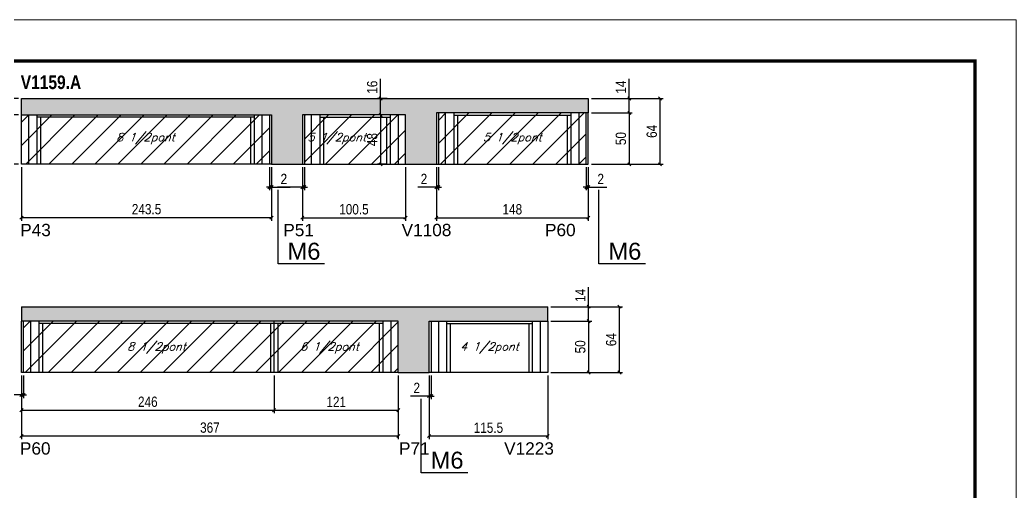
# Model space of a CAD drawing. Extents: x 3309 to 9563, y -2522 to 14608.
# Drawn here: x 3824 to 4794, y 3811 to 4271 of the extents above; entities that cross this region are included whole.
import ezdxf

# ---------------------------------------------------------------- set-up
doc = ezdxf.new("R2010")
doc.units = 0
doc.linetypes.add('DASHED', pattern=[0.75, 0.5, -0.25])
for name, color, linetype in [('5', 5, 'Continuous'), ('COTA', 241, 'Continuous'), ('NOMENCLATURA', 7, 'Continuous'), ('Painéis', 200, 'Continuous'), ('SARR_2.2x7', 40, 'Continuous'), ('SARR_3.5x7', 81, 'Continuous'), ('texto', 7, 'Continuous')]:
    doc.layers.add(name, color=color, linetype=linetype)
for name, color, linetype, lineweight in [('Folhas', 255, 'Continuous', 9), ('Hachura', 251, 'Continuous', 9), ('SARRAFO DE PRESSAO', 251, 'DASHED', 9)]:
    doc.layers.add(name, color=color, linetype=linetype, lineweight=lineweight)
doc.styles.add('COTA TECNICA', font='techl___.ttf', dxfattribs={"height": 10})
doc.styles.add('Romans', font='romans.shx')
doc.styles.get("Standard").update_dxf_attribs({"font": 'arial.ttf'})
doc.styles.add('TECNICA', font='techb___.ttf', dxfattribs={"height": 10})
doc.dimstyles.new('PAINEL', dxfattribs={"dimtxt": 10, "dimasz": 3, "dimexe": 3, "dimexo": 3, "dimgap": 3, "dimtad": 1, "dimdec": 1, "dimzin": 12, "dimdsep": 46, "dimtxsty": 'COTA TECNICA', "dimblk1": 'OBLIQUE', "dimblk2": 'OBLIQUE', "dimsah": 1, "dimcen": 0.9, "dimclrd": 4, "dimclre": 4, "dimclrt": 240, "dimadec": 1, "dimazin": 3, "dimtfac": 1, "dimtdec": 1, "dimtmove": 0, "dimatfit": 3, "dimfxl": 1, "dimtolj": 1, "dimtzin": 12, "dimarcsym": 0})
pattern_1 = [(50, (-4704.324, -1148.575), (5.46554, -0.4781726), [0.5715, -6.2865]), (355, (-4704.324, -1148.575), (-1.0573026, 5.7317054), [0.4572, -5.0292175]), (100.451445, (-4703.8687, -1148.615), (4.4082374, 5.2535326), [0.4857003, -5.3427073]), (46.1842, (-4704.324, -1147.051), (8.1323712, -1.26127), [0.85725, -9.42975]), (96.63556, (-4703.6464, -1147.156), (7.122124, 7.422784), [0.728551, -8.014068]), (351.18415, (-4704.324, -1147.051), (7.122124, 7.422784), [0.685799, -7.543792]), (21, (-4703.562, -1147.432), (4.5484317, -3.067956), [0.5715, -6.2865]), (326, (-4703.562, -1147.432), (1.854061, 5.525639), [0.4572, -5.0292]), (71.451445, (-4703.183, -1147.688), (6.4024926, 2.457683), [0.4857003, -5.342698]), (37.5, (-4704.3241, -1148.5751), (0.0926581, 2.53665117), [0, -4.96824, 0, -5.1054, 0, -5.04825]), (7.5, (-4704.3241, -1148.575), (2.0045899, 3.00541724), [0, -2.91084, 0, -4.85394, 0, -1.92405]), (327.5, (-4706.0234, -1148.5751), (4.06771786, -0.17186232), [0, -1.905, 0, -5.9436, 0, -7.8867]), (317.5, (-4706.7854, -1148.575), (4.4438754, 0.7627947), [0, -2.4765, 0, -3.94716, 0, -5.6007])]
pattern_2 = [(45, (-4704.324, -1148.575), (-11.22532, 11.22532), [])]

# ---------------------------------------------------------------- blocks, each defined once
blk = doc.blocks.new('9999999999')
at = {"layer": 'Folhas'}
blk.add_lwpolyline([(98138.98, 34190.21), (99623.98, 34190.21), (99623.98, 35240.21), (98138.98, 35240.21)], close=True, dxfattribs=at)
at = {"layer": 'Folhas', "color": 30, "const_width": 3}
blk.add_lwpolyline([(98213.98, 34230.21), (99583.98, 34230.21), (99583.98, 35200.21), (98213.98, 35200.21)], close=True, dxfattribs=at)
blk = doc.blocks.new('_Oblique')
at = {"color": 0, "linetype": 'ByBlock', "lineweight": -2}
blk.add_line((-0.5, -0.5), (0.5, 0.5), dxfattribs=at)
blk = doc.blocks.new('*D865')
at = {"layer": 'COTA', "color": 4, "lineweight": -2, "transparency": 16777216}
for p, q in [((3825.77, 4127.23), (3825.77, 4075.24)), ((4069.27, 4127.23), (4069.27, 4075.24)), ((4069.27, 4078.24), (3825.77, 4078.24))]:
    blk.add_line(p, q, dxfattribs=at)
at = {"layer": 'Defpoints', "color": 0, "transparency": 16777216}
for p in [(3825.77, 4130.23), (4069.27, 4130.23), (3825.77, 4078.24)]:
    blk.add_point(p, dxfattribs=at)
at = {"layer": 'COTA', "color": 4, "lineweight": -2, "transparency": 16777216, "xscale": 3, "yscale": 3, "zscale": 3, "rotation": 180}
blk.add_blockref('_Oblique', (3825.77, 4078.24), dxfattribs=at)
at = {"layer": 'COTA', "color": 4, "lineweight": -2, "transparency": 16777216, "xscale": 3, "yscale": 3, "zscale": 3}
blk.add_blockref('_Oblique', (4069.27, 4078.24), dxfattribs=at)
at = {"layer": 'COTA', "color": 240, "transparency": 16777216, "insert": (3947.52, 4086.46), "char_height": 10, "attachment_point": 5, "style": 'COTA TECNICA'}
blk.add_mtext('\\A1;243.5', dxfattribs=at)
blk = doc.blocks.new('*D866')
at = {"layer": 'COTA', "color": 4, "lineweight": -2, "transparency": 16777216}
for p, q in [((4067.27, 4127.23), (4067.27, 4104.91)), ((4069.27, 4127.23), (4069.27, 4104.91)), ((4067.27, 4107.91), (4064.27, 4107.91)), ((4067.27, 4107.91), (4069.27, 4107.91)), ((4069.27, 4107.91), (4087.38, 4107.91))]:
    blk.add_line(p, q, dxfattribs=at)
at = {"layer": 'Defpoints', "color": 0, "transparency": 16777216}
for p in [(4067.27, 4130.23), (4069.27, 4130.23), (4069.27, 4107.91)]:
    blk.add_point(p, dxfattribs=at)
at = {"layer": 'COTA', "color": 4, "lineweight": -2, "transparency": 16777216, "xscale": 3, "yscale": 3, "zscale": 3}
blk.add_blockref('_Oblique', (4067.27, 4107.91), dxfattribs=at)
at = {"layer": 'COTA', "color": 4, "lineweight": -2, "transparency": 16777216, "xscale": 3, "yscale": 3, "zscale": 3, "rotation": 180}
blk.add_blockref('_Oblique', (4069.27, 4107.91), dxfattribs=at)
at = {"layer": 'COTA', "color": 240, "transparency": 16777216, "insert": (4081.33, 4115.91), "char_height": 10, "attachment_point": 5, "style": 'COTA TECNICA'}
blk.add_mtext('\\A1;2', dxfattribs=at)
blk = doc.blocks.new('*D867')
at = {"layer": 'COTA', "color": 4, "lineweight": -2, "transparency": 16777216}
for p, q in [((4099.27, 4127.23), (4099.27, 4075.24)), ((4199.77, 4127.23), (4199.77, 4075.24)), ((4099.27, 4078.24), (4199.77, 4078.24))]:
    blk.add_line(p, q, dxfattribs=at)
at = {"layer": 'Defpoints', "color": 0, "transparency": 16777216}
for p in [(4099.27, 4130.23), (4199.77, 4130.23), (4199.77, 4078.24)]:
    blk.add_point(p, dxfattribs=at)
at = {"layer": 'COTA', "color": 4, "lineweight": -2, "transparency": 16777216, "xscale": 3, "yscale": 3, "zscale": 3, "rotation": 180}
blk.add_blockref('_Oblique', (4099.27, 4078.24), dxfattribs=at)
at = {"layer": 'COTA', "color": 4, "lineweight": -2, "transparency": 16777216, "xscale": 3, "yscale": 3, "zscale": 3}
blk.add_blockref('_Oblique', (4199.77, 4078.24), dxfattribs=at)
at = {"layer": 'COTA', "color": 240, "transparency": 16777216, "insert": (4149.52, 4086.35), "char_height": 10, "attachment_point": 5, "style": 'COTA TECNICA'}
blk.add_mtext('\\A1;100.5', dxfattribs=at)
blk = doc.blocks.new('*D868')
at = {"layer": 'COTA', "color": 4, "lineweight": -2, "transparency": 16777216}
for p, q in [((4099.27, 4127.23), (4099.27, 4104.91)), ((4101.27, 4127.23), (4101.27, 4104.91)), ((4099.27, 4107.91), (4075.11, 4107.91)), ((4101.27, 4107.91), (4099.27, 4107.91)), ((4101.27, 4107.91), (4104.27, 4107.91))]:
    blk.add_line(p, q, dxfattribs=at)
at = {"layer": 'Defpoints', "color": 0, "transparency": 16777216}
for p in [(4099.27, 4130.23), (4101.27, 4130.23), (4099.27, 4107.91)]:
    blk.add_point(p, dxfattribs=at)
at = {"layer": 'COTA', "color": 4, "lineweight": -2, "transparency": 16777216, "xscale": 3, "yscale": 3, "zscale": 3}
blk.add_blockref('_Oblique', (4099.27, 4107.91), dxfattribs=at)
at = {"layer": 'COTA', "color": 4, "lineweight": -2, "transparency": 16777216, "xscale": 3, "yscale": 3, "zscale": 3, "rotation": 180}
blk.add_blockref('_Oblique', (4101.27, 4107.91), dxfattribs=at)
at = {"layer": 'COTA', "color": 240, "transparency": 16777216, "insert": (4081.16, 4115.91), "char_height": 10, "attachment_point": 5, "style": 'COTA TECNICA'}
blk.add_mtext('\\A1;2', dxfattribs=at)
blk = doc.blocks.new('*D869')
at = {"layer": 'COTA', "color": 4, "lineweight": -2, "transparency": 16777216}
for p, q in [((4229.77, 4127.23), (4229.77, 4075.24)), ((4377.77, 4127.23), (4377.77, 4075.24)), ((4229.77, 4078.24), (4377.77, 4078.24))]:
    blk.add_line(p, q, dxfattribs=at)
at = {"layer": 'Defpoints', "color": 0, "transparency": 16777216}
for p in [(4229.77, 4130.23), (4377.77, 4130.23), (4377.77, 4078.24)]:
    blk.add_point(p, dxfattribs=at)
at = {"layer": 'COTA', "color": 4, "lineweight": -2, "transparency": 16777216, "xscale": 3, "yscale": 3, "zscale": 3, "rotation": 180}
blk.add_blockref('_Oblique', (4229.77, 4078.24), dxfattribs=at)
at = {"layer": 'COTA', "color": 4, "lineweight": -2, "transparency": 16777216, "xscale": 3, "yscale": 3, "zscale": 3}
blk.add_blockref('_Oblique', (4377.77, 4078.24), dxfattribs=at)
at = {"layer": 'COTA', "color": 240, "transparency": 16777216, "insert": (4303.77, 4086.34), "char_height": 10, "attachment_point": 5, "style": 'COTA TECNICA'}
blk.add_mtext('\\A1;148', dxfattribs=at)
blk = doc.blocks.new('*D870')
at = {"layer": 'COTA', "color": 4, "lineweight": -2, "transparency": 16777216}
for p, q in [((4380.77, 4180.23), (4420.64, 4180.23)), ((4417.64, 4180.23), (4417.64, 4130.23)), ((4380.77, 4130.23), (4420.64, 4130.23))]:
    blk.add_line(p, q, dxfattribs=at)
at = {"layer": 'Defpoints', "color": 0, "transparency": 16777216}
for p in [(4377.77, 4180.23), (4377.77, 4130.23), (4417.64, 4130.23)]:
    blk.add_point(p, dxfattribs=at)
at = {"layer": 'COTA', "color": 4, "lineweight": -2, "transparency": 16777216, "xscale": 3, "yscale": 3, "zscale": 3}
for p, rotation in [((4417.64, 4180.23), 90), ((4417.64, 4130.23), 270)]:
    blk.add_blockref('_Oblique', p, dxfattribs=dict(at, rotation=rotation))
at = {"layer": 'COTA', "color": 240, "transparency": 16777216, "insert": (4409.53, 4155.23), "char_height": 10, "attachment_point": 5, "rotation": 90, "style": 'COTA TECNICA'}
blk.add_mtext('\\A1;50', dxfattribs=at)
blk = doc.blocks.new('*D871')
at = {"layer": 'COTA', "color": 4, "lineweight": -2, "transparency": 16777216}
for p, q in [((4417.64, 4194.23), (4417.64, 4213.34)), ((4380.77, 4194.23), (4420.64, 4194.23)), ((4417.64, 4180.23), (4417.64, 4194.23)), ((4380.77, 4180.23), (4420.64, 4180.23))]:
    blk.add_line(p, q, dxfattribs=at)
at = {"layer": 'Defpoints', "color": 0, "transparency": 16777216}
for p in [(4377.77, 4194.23), (4417.64, 4194.23), (4377.77, 4180.23)]:
    blk.add_point(p, dxfattribs=at)
at = {"layer": 'COTA', "color": 4, "lineweight": -2, "transparency": 16777216, "xscale": 3, "yscale": 3, "zscale": 3}
for p, rotation in [((4417.64, 4194.23), 90), ((4417.64, 4180.23), 270)]:
    blk.add_blockref('_Oblique', p, dxfattribs=dict(at, rotation=rotation))
at = {"layer": 'COTA', "color": 240, "transparency": 16777216, "insert": (4409.56, 4205.28), "char_height": 10, "attachment_point": 5, "rotation": 90, "style": 'COTA TECNICA'}
blk.add_mtext('\\A1;14', dxfattribs=at)
blk = doc.blocks.new('*D872')
at = {"layer": 'COTA', "color": 4, "lineweight": -2, "transparency": 16777216}
for p, q in [((4380.77, 4194.23), (4450.7, 4194.23)), ((4447.7, 4130.23), (4447.7, 4194.23)), ((4380.77, 4130.23), (4450.7, 4130.23))]:
    blk.add_line(p, q, dxfattribs=at)
at = {"layer": 'Defpoints', "color": 0, "transparency": 16777216}
for p in [(4377.77, 4194.23), (4447.7, 4194.23), (4377.77, 4130.23)]:
    blk.add_point(p, dxfattribs=at)
at = {"layer": 'COTA', "color": 4, "lineweight": -2, "transparency": 16777216, "xscale": 3, "yscale": 3, "zscale": 3}
for p, rotation in [((4447.7, 4194.23), 90), ((4447.7, 4130.23), 270)]:
    blk.add_blockref('_Oblique', p, dxfattribs=dict(at, rotation=rotation))
at = {"layer": 'COTA', "color": 240, "transparency": 16777216, "insert": (4439.6, 4162.23), "char_height": 10, "attachment_point": 5, "rotation": 90, "style": 'COTA TECNICA'}
blk.add_mtext('\\A1;64', dxfattribs=at)
blk = doc.blocks.new('*D859')
at = {"layer": 'COTA', "color": 4, "lineweight": -2, "transparency": 16777216}
for p, q in [((4181.77, 4178.23), (4172.45, 4178.23)), ((4175.45, 4178.23), (4175.45, 4130.23)), ((4181.77, 4130.23), (4172.45, 4130.23))]:
    blk.add_line(p, q, dxfattribs=at)
at = {"layer": 'Defpoints', "color": 0, "transparency": 16777216}
for p in [(4184.77, 4178.23), (4175.45, 4130.23), (4184.77, 4130.23)]:
    blk.add_point(p, dxfattribs=at)
at = {"layer": 'COTA', "color": 4, "lineweight": -2, "transparency": 16777216, "xscale": 3, "yscale": 3, "zscale": 3}
for p, rotation in [((4175.45, 4178.23), 90), ((4175.45, 4130.23), 270)]:
    blk.add_blockref('_Oblique', p, dxfattribs=dict(at, rotation=rotation))
at = {"layer": 'COTA', "color": 240, "transparency": 16777216, "insert": (4167.36, 4154.23), "char_height": 10, "attachment_point": 5, "rotation": 90, "style": 'COTA TECNICA'}
blk.add_mtext('\\A1;48', dxfattribs=at)
blk = doc.blocks.new('*D860')
at = {"layer": 'COTA', "color": 4, "lineweight": -2, "transparency": 16777216}
for p, q in [((4175.45, 4194.23), (4175.45, 4213.24)), ((4181.77, 4194.23), (4172.45, 4194.23)), ((4175.45, 4178.23), (4175.45, 4194.23)), ((4181.77, 4178.23), (4172.45, 4178.23))]:
    blk.add_line(p, q, dxfattribs=at)
at = {"layer": 'Defpoints', "color": 0, "transparency": 16777216}
for p in [(4175.45, 4194.23), (4184.77, 4194.23), (4184.77, 4178.23)]:
    blk.add_point(p, dxfattribs=at)
at = {"layer": 'COTA', "color": 4, "lineweight": -2, "transparency": 16777216, "xscale": 3, "yscale": 3, "zscale": 3}
for p, rotation in [((4175.45, 4194.23), 90), ((4175.45, 4178.23), 270)]:
    blk.add_blockref('_Oblique', p, dxfattribs=dict(at, rotation=rotation))
at = {"layer": 'COTA', "color": 240, "transparency": 16777216, "insert": (4167.35, 4205.23), "char_height": 10, "attachment_point": 5, "rotation": 90, "style": 'COTA TECNICA'}
blk.add_mtext('\\A1;16', dxfattribs=at)
blk = doc.blocks.new('*D873')
at = {"layer": 'COTA', "color": 4, "lineweight": -2, "transparency": 16777216}
for p, q in [((3814.07, 4194.23), (3814.07, 4213.24)), ((3822.77, 4194.23), (3811.07, 4194.23)), ((3814.07, 4178.23), (3814.07, 4194.23)), ((3822.77, 4178.23), (3811.07, 4178.23))]:
    blk.add_line(p, q, dxfattribs=at)
at = {"layer": 'Defpoints', "color": 0, "transparency": 16777216}
for p in [(3814.07, 4194.23), (3825.77, 4194.23), (3825.77, 4178.23)]:
    blk.add_point(p, dxfattribs=at)
at = {"layer": 'COTA', "color": 4, "lineweight": -2, "transparency": 16777216, "xscale": 3, "yscale": 3, "zscale": 3}
for p, rotation in [((3814.07, 4194.23), 90), ((3814.07, 4178.23), 270)]:
    blk.add_blockref('_Oblique', p, dxfattribs=dict(at, rotation=rotation))
at = {"layer": 'COTA', "color": 240, "transparency": 16777216, "insert": (3805.97, 4205.23), "char_height": 10, "attachment_point": 5, "rotation": 90, "style": 'COTA TECNICA'}
blk.add_mtext('\\A1;16', dxfattribs=at)
blk = doc.blocks.new('*D874')
at = {"layer": 'COTA', "color": 4, "linetype": 'ByBlock', "lineweight": -2, "transparency": 16777216}
for p, q in [((3825.77, 3924.53), (3825.77, 3862.65)), ((4192.73, 3924.53), (4192.73, 3862.65)), ((4192.73, 3865.65), (3825.77, 3865.65))]:
    blk.add_line(p, q, dxfattribs=at)
at = {"layer": 'Defpoints', "color": 0, "linetype": 'ByBlock', "transparency": 16777216}
for p in [(3825.77, 3927.53), (4192.73, 3927.53), (3825.77, 3865.65)]:
    blk.add_point(p, dxfattribs=at)
at = {"layer": 'COTA', "color": 4, "linetype": 'ByBlock', "lineweight": -2, "transparency": 16777216, "xscale": 3, "yscale": 3, "zscale": 3, "rotation": 180}
blk.add_blockref('_Oblique', (3825.77, 3865.65), dxfattribs=at)
at = {"layer": 'COTA', "color": 4, "linetype": 'ByBlock', "lineweight": -2, "transparency": 16777216, "xscale": 3, "yscale": 3, "zscale": 3}
blk.add_blockref('_Oblique', (4192.73, 3865.65), dxfattribs=at)
at = {"layer": 'COTA', "color": 240, "linetype": 'ByBlock', "transparency": 16777216, "insert": (4009.25, 3873.87), "char_height": 10, "attachment_point": 5, "style": 'COTA TECNICA'}
blk.add_mtext('\\A1;367', dxfattribs=at)
blk = doc.blocks.new('*D875')
at = {"layer": 'COTA', "color": 4, "lineweight": -2, "transparency": 16777216}
for p, q in [((3825.77, 3924.53), (3825.77, 3887.9)), ((4071.77, 3924.53), (4071.77, 3887.9)), ((3825.77, 3890.9), (4071.77, 3890.9))]:
    blk.add_line(p, q, dxfattribs=at)
at = {"layer": 'Defpoints', "color": 0, "transparency": 16777216}
for p in [(3825.77, 3927.53), (4071.77, 3927.53), (4071.77, 3890.9)]:
    blk.add_point(p, dxfattribs=at)
at = {"layer": 'COTA', "color": 4, "lineweight": -2, "transparency": 16777216, "xscale": 3, "yscale": 3, "zscale": 3, "rotation": 180}
blk.add_blockref('_Oblique', (3825.77, 3890.9), dxfattribs=at)
at = {"layer": 'COTA', "color": 4, "lineweight": -2, "transparency": 16777216, "xscale": 3, "yscale": 3, "zscale": 3}
blk.add_blockref('_Oblique', (4071.77, 3890.9), dxfattribs=at)
at = {"layer": 'COTA', "color": 240, "transparency": 16777216, "insert": (3948.77, 3899), "char_height": 10, "attachment_point": 5, "style": 'COTA TECNICA'}
blk.add_mtext('\\A1;246', dxfattribs=at)
blk = doc.blocks.new('*D876')
at = {"layer": 'COTA', "color": 4, "lineweight": -2, "transparency": 16777216}
for p, q in [((4071.77, 3924.53), (4071.77, 3887.9)), ((4192.73, 3924.53), (4192.73, 3887.9)), ((4071.77, 3890.9), (4192.73, 3890.9))]:
    blk.add_line(p, q, dxfattribs=at)
at = {"layer": 'Defpoints', "color": 0, "transparency": 16777216}
for p in [(4071.77, 3927.53), (4192.73, 3927.53), (4192.73, 3890.9)]:
    blk.add_point(p, dxfattribs=at)
at = {"layer": 'COTA', "color": 4, "lineweight": -2, "transparency": 16777216, "xscale": 3, "yscale": 3, "zscale": 3, "rotation": 180}
blk.add_blockref('_Oblique', (4071.77, 3890.9), dxfattribs=at)
at = {"layer": 'COTA', "color": 4, "lineweight": -2, "transparency": 16777216, "xscale": 3, "yscale": 3, "zscale": 3}
blk.add_blockref('_Oblique', (4192.73, 3890.9), dxfattribs=at)
at = {"layer": 'COTA', "color": 240, "transparency": 16777216, "insert": (4132.25, 3898.96), "char_height": 10, "attachment_point": 5, "style": 'COTA TECNICA'}
blk.add_mtext('\\A1;121', dxfattribs=at)
blk = doc.blocks.new('*D877')
at = {"layer": 'COTA', "color": 4, "lineweight": -2, "transparency": 16777216}
for p, q in [((3825.77, 3924.53), (3825.77, 3902.73)), ((3827.77, 3924.53), (3827.77, 3902.73)), ((3825.77, 3905.73), (3807.66, 3905.73)), ((3827.77, 3905.73), (3825.77, 3905.73)), ((3827.77, 3905.73), (3830.77, 3905.73))]:
    blk.add_line(p, q, dxfattribs=at)
at = {"layer": 'Defpoints', "color": 0, "transparency": 16777216}
for p in [(3825.77, 3927.53), (3827.77, 3927.53), (3825.77, 3905.73)]:
    blk.add_point(p, dxfattribs=at)
at = {"layer": 'COTA', "color": 4, "lineweight": -2, "transparency": 16777216, "xscale": 3, "yscale": 3, "zscale": 3}
blk.add_blockref('_Oblique', (3825.77, 3905.73), dxfattribs=at)
at = {"layer": 'COTA', "color": 4, "lineweight": -2, "transparency": 16777216, "xscale": 3, "yscale": 3, "zscale": 3, "rotation": 180}
blk.add_blockref('_Oblique', (3827.77, 3905.73), dxfattribs=at)
at = {"layer": 'COTA', "color": 240, "transparency": 16777216, "insert": (3813.72, 3913.73), "char_height": 10, "attachment_point": 5, "style": 'COTA TECNICA'}
blk.add_mtext('\\A1;2', dxfattribs=at)
blk = doc.blocks.new('*D892')
at = {"layer": 'COTA', "color": 4, "lineweight": -2, "transparency": 16777216}
for p, q in [((4375.77, 4127.23), (4375.77, 4104.91)), ((4377.77, 4127.23), (4377.77, 4104.91)), ((4375.77, 4107.91), (4372.77, 4107.91)), ((4375.77, 4107.91), (4377.77, 4107.91)), ((4377.77, 4107.91), (4395.88, 4107.91))]:
    blk.add_line(p, q, dxfattribs=at)
at = {"layer": 'Defpoints', "color": 0, "transparency": 16777216}
for p in [(4375.77, 4130.23), (4377.77, 4130.23), (4377.77, 4107.91)]:
    blk.add_point(p, dxfattribs=at)
at = {"layer": 'COTA', "color": 4, "lineweight": -2, "transparency": 16777216, "xscale": 3, "yscale": 3, "zscale": 3}
blk.add_blockref('_Oblique', (4375.77, 4107.91), dxfattribs=at)
at = {"layer": 'COTA', "color": 4, "lineweight": -2, "transparency": 16777216, "xscale": 3, "yscale": 3, "zscale": 3, "rotation": 180}
blk.add_blockref('_Oblique', (4377.77, 4107.91), dxfattribs=at)
at = {"layer": 'COTA', "color": 240, "transparency": 16777216, "insert": (4389.83, 4115.91), "char_height": 10, "attachment_point": 5, "style": 'COTA TECNICA'}
blk.add_mtext('\\A1;2', dxfattribs=at)
blk = doc.blocks.new('*D893')
at = {"layer": 'COTA', "color": 4, "lineweight": -2, "transparency": 16777216}
for p, q in [((4229.77, 4127.23), (4229.77, 4104.91)), ((4231.77, 4127.23), (4231.77, 4104.91)), ((4229.77, 4107.91), (4211.66, 4107.91)), ((4231.77, 4107.91), (4229.77, 4107.91)), ((4231.77, 4107.91), (4234.77, 4107.91))]:
    blk.add_line(p, q, dxfattribs=at)
at = {"layer": 'Defpoints', "color": 0, "transparency": 16777216}
for p in [(4229.77, 4130.23), (4231.77, 4130.23), (4229.77, 4107.91)]:
    blk.add_point(p, dxfattribs=at)
at = {"layer": 'COTA', "color": 4, "lineweight": -2, "transparency": 16777216, "xscale": 3, "yscale": 3, "zscale": 3}
blk.add_blockref('_Oblique', (4229.77, 4107.91), dxfattribs=at)
at = {"layer": 'COTA', "color": 4, "lineweight": -2, "transparency": 16777216, "xscale": 3, "yscale": 3, "zscale": 3, "rotation": 180}
blk.add_blockref('_Oblique', (4231.77, 4107.91), dxfattribs=at)
at = {"layer": 'COTA', "color": 240, "transparency": 16777216, "insert": (4217.72, 4115.91), "char_height": 10, "attachment_point": 5, "style": 'COTA TECNICA'}
blk.add_mtext('\\A1;2', dxfattribs=at)
blk = doc.blocks.new('*D1192')
at = {"layer": 'COTA', "color": 4, "lineweight": -2, "transparency": 16777216}
for p, q in [((3822.77, 4178.23), (3811.07, 4178.23)), ((3814.07, 4178.23), (3814.07, 4130.23)), ((3822.77, 4130.23), (3811.07, 4130.23))]:
    blk.add_line(p, q, dxfattribs=at)
at = {"layer": 'Defpoints', "color": 0, "transparency": 16777216}
for p in [(3825.77, 4178.23), (3814.07, 4130.23), (3825.77, 4130.23)]:
    blk.add_point(p, dxfattribs=at)
at = {"layer": 'COTA', "color": 4, "lineweight": -2, "transparency": 16777216, "xscale": 3, "yscale": 3, "zscale": 3}
for p, rotation in [((3814.07, 4178.23), 90), ((3814.07, 4130.23), 270)]:
    blk.add_blockref('_Oblique', p, dxfattribs=dict(at, rotation=rotation))
at = {"layer": 'COTA', "color": 240, "transparency": 16777216, "insert": (3805.98, 4154.23), "char_height": 10, "attachment_point": 5, "rotation": 90, "style": 'COTA TECNICA'}
blk.add_mtext('\\A1;48', dxfattribs=at)
blk = doc.blocks.new('*D1193')
at = {"layer": 'COTA', "color": 4, "lineweight": -2, "transparency": 16777216}
for p, q in [((4222.73, 3924.53), (4222.73, 3862.65)), ((4338.23, 3924.53), (4338.23, 3862.65)), ((4338.23, 3865.65), (4222.73, 3865.65))]:
    blk.add_line(p, q, dxfattribs=at)
at = {"layer": 'Defpoints', "color": 0, "transparency": 16777216}
for p in [(4222.73, 3927.53), (4338.23, 3927.53), (4222.73, 3865.65)]:
    blk.add_point(p, dxfattribs=at)
at = {"layer": 'COTA', "color": 4, "lineweight": -2, "transparency": 16777216, "xscale": 3, "yscale": 3, "zscale": 3, "rotation": 180}
blk.add_blockref('_Oblique', (4222.73, 3865.65), dxfattribs=at)
at = {"layer": 'COTA', "color": 4, "lineweight": -2, "transparency": 16777216, "xscale": 3, "yscale": 3, "zscale": 3}
blk.add_blockref('_Oblique', (4338.23, 3865.65), dxfattribs=at)
at = {"layer": 'COTA', "color": 240, "transparency": 16777216, "insert": (4280.48, 3873.76), "char_height": 10, "attachment_point": 5, "style": 'COTA TECNICA'}
blk.add_mtext('\\A1;115.5', dxfattribs=at)
blk = doc.blocks.new('*D1194')
at = {"layer": 'COTA', "color": 4, "lineweight": -2, "transparency": 16777216}
for p, q in [((4341.23, 3977.53), (4381.1, 3977.53)), ((4378.1, 3977.53), (4378.1, 3927.53)), ((4341.23, 3927.53), (4381.1, 3927.53))]:
    blk.add_line(p, q, dxfattribs=at)
at = {"layer": 'Defpoints', "color": 0, "transparency": 16777216}
for p in [(4338.23, 3977.53), (4338.23, 3927.53), (4378.1, 3927.53)]:
    blk.add_point(p, dxfattribs=at)
at = {"layer": 'COTA', "color": 4, "lineweight": -2, "transparency": 16777216, "xscale": 3, "yscale": 3, "zscale": 3}
for p, rotation in [((4378.1, 3977.53), 90), ((4378.1, 3927.53), 270)]:
    blk.add_blockref('_Oblique', p, dxfattribs=dict(at, rotation=rotation))
at = {"layer": 'COTA', "color": 240, "transparency": 16777216, "insert": (4369.99, 3952.53), "char_height": 10, "attachment_point": 5, "rotation": 90, "style": 'COTA TECNICA'}
blk.add_mtext('\\A1;50', dxfattribs=at)
blk = doc.blocks.new('*D1195')
at = {"layer": 'COTA', "color": 4, "lineweight": -2, "transparency": 16777216}
for p, q in [((4378.1, 3991.53), (4378.1, 4010.65)), ((4341.23, 3991.53), (4381.1, 3991.53)), ((4378.1, 3977.53), (4378.1, 3991.53)), ((4341.23, 3977.53), (4381.1, 3977.53))]:
    blk.add_line(p, q, dxfattribs=at)
at = {"layer": 'Defpoints', "color": 0, "transparency": 16777216}
for p in [(4338.23, 3991.53), (4378.1, 3991.53), (4338.23, 3977.53)]:
    blk.add_point(p, dxfattribs=at)
at = {"layer": 'COTA', "color": 4, "lineweight": -2, "transparency": 16777216, "xscale": 3, "yscale": 3, "zscale": 3}
for p, rotation in [((4378.1, 3991.53), 90), ((4378.1, 3977.53), 270)]:
    blk.add_blockref('_Oblique', p, dxfattribs=dict(at, rotation=rotation))
at = {"layer": 'COTA', "color": 240, "transparency": 16777216, "insert": (4370.03, 4002.59), "char_height": 10, "attachment_point": 5, "rotation": 90, "style": 'COTA TECNICA'}
blk.add_mtext('\\A1;14', dxfattribs=at)
blk = doc.blocks.new('*D1196')
at = {"layer": 'COTA', "color": 4, "lineweight": -2, "transparency": 16777216}
for p, q in [((4341.23, 3991.53), (4411.16, 3991.53)), ((4408.16, 3927.53), (4408.16, 3991.53)), ((4341.23, 3927.53), (4411.16, 3927.53))]:
    blk.add_line(p, q, dxfattribs=at)
at = {"layer": 'Defpoints', "color": 0, "transparency": 16777216}
for p in [(4338.23, 3991.53), (4408.16, 3991.53), (4338.23, 3927.53)]:
    blk.add_point(p, dxfattribs=at)
at = {"layer": 'COTA', "color": 4, "lineweight": -2, "transparency": 16777216, "xscale": 3, "yscale": 3, "zscale": 3}
for p, rotation in [((4408.16, 3991.53), 90), ((4408.16, 3927.53), 270)]:
    blk.add_blockref('_Oblique', p, dxfattribs=dict(at, rotation=rotation))
at = {"layer": 'COTA', "color": 240, "transparency": 16777216, "insert": (4400.06, 3959.53), "char_height": 10, "attachment_point": 5, "rotation": 90, "style": 'COTA TECNICA'}
blk.add_mtext('\\A1;64', dxfattribs=at)
blk = doc.blocks.new('*D2871')
at = {"layer": 'COTA', "color": 4, "lineweight": -2, "transparency": 16777216}
for p, q in [((4222.73, 3924.53), (4222.73, 3901.56)), ((4224.73, 3924.53), (4224.73, 3901.56)), ((4222.73, 3904.56), (4204.62, 3904.56)), ((4224.73, 3904.56), (4222.73, 3904.56)), ((4224.73, 3904.56), (4227.73, 3904.56))]:
    blk.add_line(p, q, dxfattribs=at)
at = {"layer": 'Defpoints', "color": 0, "transparency": 16777216}
for p in [(4222.73, 3927.53), (4224.73, 3927.53), (4222.73, 3904.56)]:
    blk.add_point(p, dxfattribs=at)
at = {"layer": 'COTA', "color": 4, "lineweight": -2, "transparency": 16777216, "xscale": 3, "yscale": 3, "zscale": 3}
blk.add_blockref('_Oblique', (4222.73, 3904.56), dxfattribs=at)
at = {"layer": 'COTA', "color": 4, "lineweight": -2, "transparency": 16777216, "xscale": 3, "yscale": 3, "zscale": 3, "rotation": 180}
blk.add_blockref('_Oblique', (4224.73, 3904.56), dxfattribs=at)
at = {"layer": 'COTA', "color": 240, "transparency": 16777216, "insert": (4210.68, 3912.56), "char_height": 10, "attachment_point": 5, "style": 'COTA TECNICA'}
blk.add_mtext('\\A1;2', dxfattribs=at)

msp = doc.modelspace()

# ---------------------------------------------------------------- hatches: boundary and pattern name
at = {"layer": 'COTA'}
h = msp.add_hatch(dxfattribs=at)
h.set_pattern_fill('AR-CONC', color=256, scale=0.03)
h.set_pattern_definition(pattern_1)
h.paths.add_polyline_path([(4199.77, 4130.23), (4229.77, 4130.23), (4229.77, 4180.23), (4377.77, 4180.23), (4377.77, 4194.23), (3825.77, 4194.23), (3825.77, 4178.23), (4069.27, 4178.23), (4069.27, 4130.23), (4099.27, 4130.23), (4099.27, 4178.23), (4199.77, 4178.23)])
h = msp.add_hatch(dxfattribs=at)
h.set_pattern_fill('AR-CONC', color=256, scale=0.03)
h.set_pattern_definition(pattern_1)
h.paths.add_polyline_path([(4222.73, 3977.53), (4338.23, 3977.53), (4338.23, 3991.53), (3825.77, 3991.53), (3825.77, 3977.53), (4192.73, 3977.53), (4192.73, 3927.53), (4222.73, 3927.53)])
at = {"layer": 'Hachura', "linetype": 'ByBlock'}
h = msp.add_hatch(dxfattribs=at)
h.set_pattern_fill('ANSI31', color=256, scale=5)
h.set_pattern_definition(pattern_2)
h.paths.add_polyline_path([(3825.77, 4178.23), (3825.77, 4130.23), (4067.27, 4130.23), (4067.27, 4178.23)])
h.paths.add_polyline_path([(4199.77, 4130.23), (4199.77, 4178.23), (4101.27, 4178.23), (4101.27, 4130.23)])
h.paths.add_polyline_path([(4375.77, 4130.23), (4375.77, 4180.23), (4231.77, 4180.23), (4231.77, 4130.23)])
h = msp.add_hatch(dxfattribs=at)
h.set_pattern_fill('ANSI31', color=256, scale=5)
h.set_pattern_definition(pattern_2)
h.paths.add_polyline_path([(4192.73, 3977.53), (4071.77, 3977.53), (4071.77, 3927.53), (4192.73, 3927.53)])
h.paths.add_polyline_path([(4071.77, 3977.53), (3827.77, 3977.53), (3827.77, 3927.53), (4071.77, 3927.53)])

# ---------------------------------------------------------------- linework, layer by layer
at = {"layer": 'COTA'}
for p, q in [((3825.77, 4178.23), (3825.77, 4194.23)), ((3825.77, 4194.23), (4377.77, 4194.23)), ((4377.77, 4194.23), (4377.77, 4180.23)), ((4069.27, 4130.23), (4099.27, 4130.23)), ((4199.77, 4130.23), (4229.77, 4130.23)), ((3825.77, 3991.53), (3825.77, 3977.53)), ((3825.77, 3991.53), (4338.23, 3991.53)), ((4338.23, 3977.53), (4338.23, 3991.53)), ((4192.73, 3927.53), (4222.73, 3927.53))]:
    msp.add_line(p, q, dxfattribs=at)
at = {"layer": 'NOMENCLATURA', "linetype": 'Continuous'}
for p, q in [((4075.58, 4033.16), (4075.58, 4105.4)), ((4388.11, 4033.16), (4388.11, 4105.4)), ((4120.96, 4033.16), (4075.58, 4033.16)), ((4433.48, 4033.16), (4388.11, 4033.16)), ((4214.96, 3829.81), (4214.96, 3902.05)), ((4260.34, 3829.81), (4214.96, 3829.81))]:
    msp.add_line(p, q, dxfattribs=at)
at = {"layer": 'Painéis', "linetype": 'ByBlock'}
for p, q in [((3825.77, 4130.23), (3825.77, 4178.23)), ((3825.77, 4178.23), (4069.27, 4178.23)), ((4067.27, 4178.23), (4067.27, 4130.23)), ((4069.27, 4178.23), (4069.27, 4130.23)), ((4199.77, 4178.23), (4099.27, 4178.23)), ((4099.27, 4178.23), (4099.27, 4130.23)), ((4101.27, 4178.23), (4101.27, 4130.23)), ((4199.77, 4130.23), (4199.77, 4178.23)), ((4377.77, 4180.23), (4229.77, 4180.23)), ((4229.77, 4180.23), (4229.77, 4130.23)), ((4231.77, 4180.23), (4231.77, 4130.23)), ((4375.77, 4130.23), (4375.77, 4180.23)), ((4377.77, 4130.23), (4377.77, 4180.23)), ((4069.27, 4130.23), (3825.77, 4130.23)), ((4099.27, 4130.23), (4199.77, 4130.23)), ((4229.77, 4130.23), (4377.77, 4130.23)), ((4192.73, 3977.53), (3825.77, 3977.53)), ((3825.77, 3927.53), (3825.77, 3977.53)), ((3827.77, 3927.53), (3827.77, 3977.53)), ((4071.77, 3927.53), (4071.77, 3977.53)), ((4192.73, 3927.53), (4192.73, 3977.53)), ((4222.73, 3927.53), (4222.73, 3977.53)), ((4222.73, 3977.53), (4338.23, 3977.53)), ((4224.73, 3977.53), (4224.73, 3927.53)), ((4338.23, 3977.53), (4338.23, 3927.53)), ((4192.73, 3927.53), (3825.77, 3927.53)), ((4338.23, 3927.53), (4222.73, 3927.53))]:
    msp.add_line(p, q, dxfattribs=at)
at = {"layer": 'SARR_2.2x7', "linetype": 'Continuous'}
for p, q in [((3832.77, 4130.23), (3832.77, 4178.23)), ((4052.27, 4176.03), (3840.77, 4176.03)), ((4060.27, 4130.23), (4060.27, 4178.23)), ((4108.27, 4130.23), (4108.27, 4178.23)), ((4116.27, 4176.03), (4184.77, 4176.03)), ((4192.77, 4130.23), (4192.77, 4178.23)), ((4238.77, 4130.23), (4238.77, 4180.23)), ((4246.77, 4178.03), (4360.77, 4178.03)), ((4368.77, 4130.23), (4368.77, 4180.23)), ((3834.77, 3927.53), (3834.77, 3977.53)), ((4071.77, 3975.33), (3842.77, 3975.33)), ((4177.73, 3975.33), (4071.77, 3975.33)), ((4185.73, 3927.53), (4185.73, 3977.53)), ((4231.73, 3977.53), (4231.73, 3927.53)), ((4239.73, 3975.33), (4323.23, 3975.33)), ((4331.23, 3927.53), (4331.23, 3977.53))]:
    msp.add_line(p, q, dxfattribs=at)
at = {"layer": 'SARR_3.5x7'}
for p, q in [((3840.77, 4178.23), (3840.77, 4130.23)), ((3844.27, 4176.03), (3844.27, 4130.23)), ((4048.77, 4176.03), (4048.77, 4130.23)), ((4052.27, 4178.23), (4052.27, 4130.23)), ((4116.27, 4178.23), (4116.27, 4130.23)), ((4119.77, 4176.03), (4119.77, 4130.23)), ((4181.27, 4176.03), (4181.27, 4130.23)), ((4184.77, 4178.23), (4184.77, 4130.23)), ((4246.77, 4180.23), (4246.77, 4130.23)), ((4250.27, 4178.03), (4250.27, 4130.23)), ((4357.27, 4178.03), (4357.27, 4130.23)), ((4360.77, 4180.23), (4360.77, 4130.23)), ((3842.77, 3977.53), (3842.77, 3927.53)), ((3846.27, 3975.33), (3846.27, 3927.53)), ((4068.27, 3975.33), (4068.27, 3927.53)), ((4075.27, 3975.33), (4075.27, 3927.53)), ((4174.23, 3975.33), (4174.23, 3927.53)), ((4177.73, 3977.53), (4177.73, 3927.53)), ((4239.73, 3977.53), (4239.73, 3927.53)), ((4243.23, 3975.33), (4243.23, 3927.53)), ((4319.73, 3975.33), (4319.73, 3927.53)), ((4323.23, 3977.53), (4323.23, 3927.53))]:
    msp.add_line(p, q, dxfattribs=at)

# ---------------------------------------------------------------- block references
at = {"layer": 'SARRAFO DE PRESSAO', "color": 6, "linetype": 'ByBlock'}
msp.add_blockref('9999999999', (-94829.61, -30969.52), dxfattribs=at)

# ---------------------------------------------------------------- texts
at = {"layer": '5', "linetype": 'Continuous'}
for s, rotation, p in [('P43', 359.99996, (3824.52, 4060.23)), ('P51', 359.99996, (4080.73, 4060.23)), ('V1108', 0.00004, (4195.96, 4060.23)), ('P60', 0.00004, (4335.6, 4060.23)), ('P60', 359.99996, (3824.22, 3847.64)), ('P71', 0.00004, (4193.4, 3847.64)), ('V1223', 0.00004, (4295.79, 3847.64))]:
    msp.add_text(s, height=12, rotation=rotation, dxfattribs=at).set_placement(p)
at = {"layer": 'NOMENCLATURA', "style": 'TECNICA'}
msp.add_text('V1159.A', height=13.2, dxfattribs=at).set_placement((3825.05, 4203.41))
at = {"layer": 'NOMENCLATURA', "linetype": 'Continuous'}
for p in [(4084.85, 4037.36), (4397.38, 4037.36), (4224.23, 3834)]:
    msp.add_text('M6', height=16.5, dxfattribs=at).set_placement(p)
at = {"layer": 'texto', "color": 2, "char_height": 8, "attachment_point": 5, "style": 'Romans'}
for s, insert in [('{\\Q19;\\C256;8 1/2pont}', (3946.52, 4155.23)), ('{\\Q19;\\C256;5 1/2pont}', (4132.77, 4155.23)), ('{\\Q19;\\C256;5 1/2pont}', (4303.77, 4155.23)), ('{\\Q19;\\C256;8 1/2pont}', (3957.27, 3951.53)), ('{\\Q19;\\C256;6 1/2pont}', (4125.75, 3951.53)), ('{\\Q19;\\C256;4 1/2pont}', (4281.48, 3951.53))]:
    msp.add_mtext(s, dxfattribs=dict(at, insert=insert))

# ---------------------------------------------------------------- dimensions: what is measured, and where the dimension line sits
at = {"layer": 'COTA'}
for base, p1, p2, angle, picture, middle in [((3814.07, 4194.23), (3825.77, 4178.23), (3825.77, 4194.23), 90, '*D873', (3805.97, 4205.23)), ((4175.45, 4194.23), (4184.77, 4178.23), (4184.77, 4194.23), 90, '*D860', (4167.35, 4205.23)), ((4417.64, 4194.23), (4377.77, 4180.23), (4377.77, 4194.23), 90, '*D871', (4409.56, 4205.28)), ((4447.7, 4194.23), (4377.77, 4130.23), (4377.77, 4194.23), 90, '*D872', (4439.6, 4162.23)), ((4417.64, 4130.23), (4377.77, 4180.23), (4377.77, 4130.23), 90, '*D870', (4409.53, 4155.23)), ((3814.07, 4130.23), (3825.77, 4178.23), (3825.77, 4130.23), 90, '*D1192', (3805.98, 4154.23)), ((4175.45, 4130.23), (4184.77, 4178.23), (4184.77, 4130.23), 90, '*D859', (4167.36, 4154.23)), ((4199.77, 4078.24), (4099.27, 4130.23), (4199.77, 4130.23), 180, '*D867', (4149.52, 4086.35)), ((4377.77, 4078.24), (4229.77, 4130.23), (4377.77, 4130.23), 180, '*D869', (4303.77, 4086.34)), ((4378.1, 3991.53), (4338.23, 3977.53), (4338.23, 3991.53), 90, '*D1195', (4370.03, 4002.59)), ((4408.16, 3991.53), (4338.23, 3927.53), (4338.23, 3991.53), 90, '*D1196', (4400.06, 3959.53)), ((4378.1, 3927.53), (4338.23, 3977.53), (4338.23, 3927.53), 90, '*D1194', (4369.99, 3952.53))]:
    dim = msp.add_linear_dim(base=base, p1=p1, p2=p2, angle=angle, dimstyle='PAINEL', dxfattribs=at)
    dim.commit()
    dim.dimension.update_dxf_attribs({"geometry": picture, "text_midpoint": middle})
for base, p1, p2, picture, middle in [((3825.77, 4078.24), (4069.27, 4130.23), (3825.77, 4130.23), '*D865', (3947.52, 4086.46)), ((4069.27, 4107.91), (4067.27, 4130.23), (4069.27, 4130.23), '*D866', (4081.33, 4115.91)), ((4229.77, 4107.91), (4231.77, 4130.23), (4229.77, 4130.23), '*D893', (4217.72, 4115.91)), ((4377.77, 4107.91), (4375.77, 4130.23), (4377.77, 4130.23), '*D892', (4389.83, 4115.91)), ((3825.77, 3905.73), (3827.77, 3927.53), (3825.77, 3927.53), '*D877', (3813.72, 3913.73)), ((4071.77, 3890.9), (3825.77, 3927.53), (4071.77, 3927.53), '*D875', (3948.77, 3899)), ((4222.73, 3904.56), (4224.73, 3927.53), (4222.73, 3927.53), '*D2871', (4210.68, 3912.56)), ((4222.73, 3865.65), (4338.23, 3927.53), (4222.73, 3927.53), '*D1193', (4280.48, 3873.76))]:
    dim = msp.add_linear_dim(base=base, p1=p1, p2=p2, dimstyle='PAINEL', dxfattribs=at)
    dim.commit()
    dim.dimension.update_dxf_attribs({"geometry": picture, "text_midpoint": middle})
dim = msp.add_linear_dim(base=(4099.27, 4107.91), p1=(4101.27, 4130.23), p2=(4099.27, 4130.23), angle=180, dimstyle='PAINEL', dxfattribs=at)
dim.commit()
dim.dimension.update_dxf_attribs({"geometry": '*D868', "text_midpoint": (4081.16, 4107.91), "dimtype": 160})
at = {"layer": 'COTA', "linetype": 'ByBlock'}
dim = msp.add_linear_dim(base=(3825.77, 3865.65), p1=(4192.73, 3927.53), p2=(3825.77, 3927.53), angle=180, dimstyle='PAINEL', dxfattribs=at)
dim.commit()
dim.dimension.update_dxf_attribs({"geometry": '*D874', "text_midpoint": (4009.25, 3873.87)})
at = {"layer": 'COTA'}
dim = msp.add_linear_dim(base=(4192.73, 3890.9), p1=(4071.77, 3927.53), p2=(4192.73, 3927.53), dimstyle='PAINEL', override={"dimtmove": 1}, dxfattribs=at)
dim.commit()
dim.dimension.update_dxf_attribs({"geometry": '*D876', "text_midpoint": (4132.25, 3898.96)})

doc.saveas('drawing.dxf')
